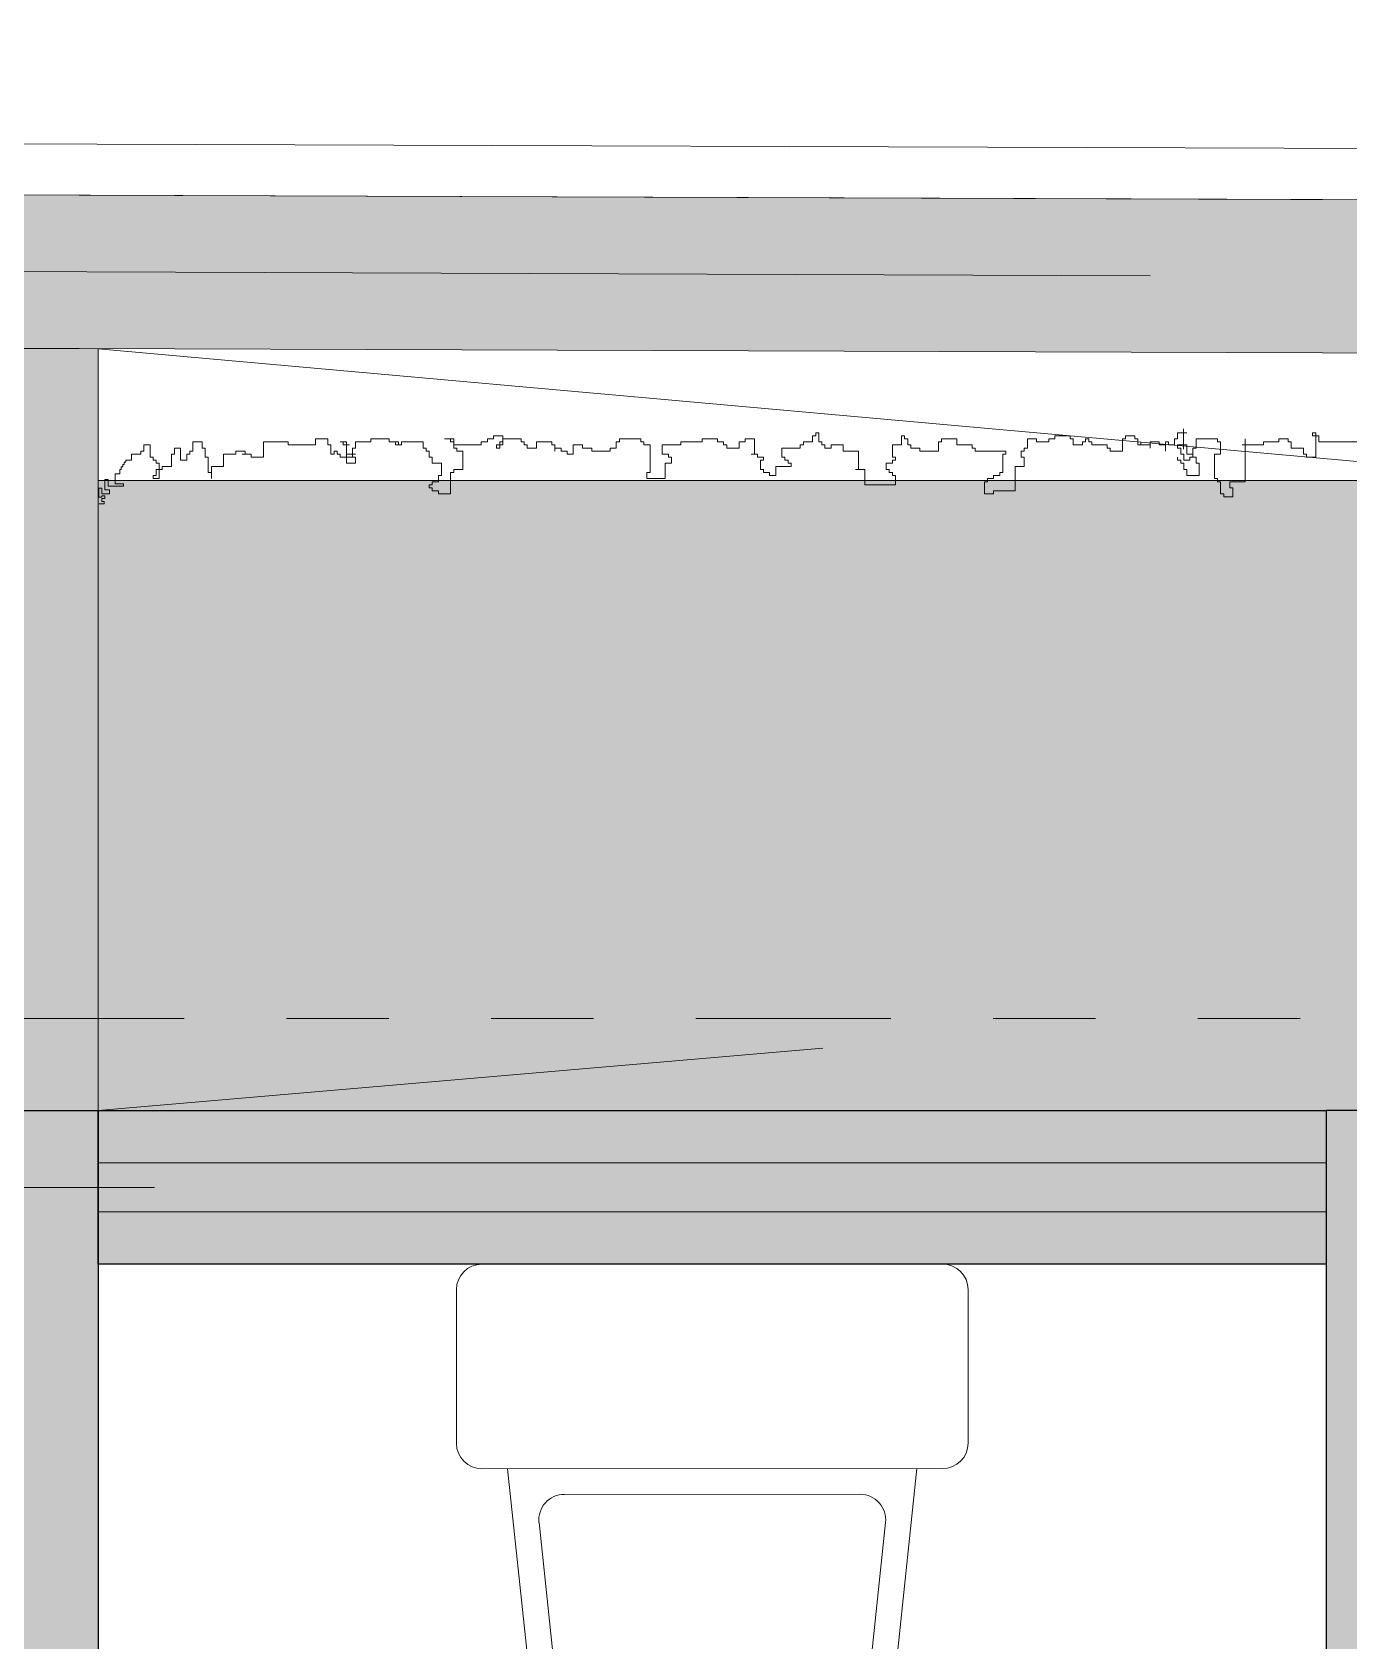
# Model space of a CAD drawing. Header units: metres. Extents: x -54 to 264, y -14 to 31.
# Drawn here: x 31.406 to 32.693, y 20.082 to 21.654 of the extents above; entities that cross this region are included whole.
import ezdxf
from ezdxf.enums import TextEntityAlignment as Align

# ---------------------------------------------------------------- set-up
doc = ezdxf.new("R2010")
doc.units = ezdxf.units.M
doc.header["$LTSCALE"] = 0.001
for name, pattern in [('CENTERX2', [101.6, 63.5, -12.7, 12.7, -12.7]), ('DIVIDEX2', [63.5, 25.4, -12.7, 0, -12.7, 0, -12.7]), ('HIDDENX2', [19.05, 12.7, -6.35])]:
    doc.linetypes.add(name, pattern=pattern)
doc.layers.get('0').update_dxf_attribs({"lineweight": 13, "true_color": 0x000000})
for name, color, linetype, lineweight, true_color in [('Jach-Anotaciones-Hatch-Lum100%', 7, 'Continuous', 13, 0x000000), ('Jach-Anotaciones-Hatch-Lum50%', 9, 'Continuous', 13, 0x808080), ('Jach-Anotaciones-Hatch-Lum80%', 250, 'Continuous', 13, 0x333333), ('JACH-Anotaciones-Lineas-CORTE', 7, 'DIVIDEX2', 18, 0x000000), ('JACH-Anotaciones-Lineas-CORTE @ 0.075', 7, 'DIVIDEX2', 18, 0x000000), ('JACH-Anotaciones-Lineas-EJES', 7, 'CENTERX2', 9, 0x666666), ('JACH-Arq-Lineas-Piso', 7, 'Continuous', 13, 0x1a1a1a), ('JACH-Arq-Lineas-Proyeccion', 250, 'HIDDENX2', 13, 0x333333), ('JACH-Arq-Mobiliario01-', 250, 'Continuous', 9, 0x333333), ('JACH-ArqPaisaje-Vegetación', 7, 'Continuous', 13, 0x999999)]:
    doc.layers.add(name, color=color, linetype=linetype, lineweight=lineweight, true_color=true_color)
doc.layers.add('JACH-Arq-Muros01-Carga', color=3, linetype='Continuous', lineweight=25)
doc.layers.add('JACH-Arq-Muros03Bajos', color=6, linetype='Continuous', lineweight=13)
doc.styles.add('01c-Arial-JACH(3mm)', font='arial.ttf', dxfattribs={"height": 3})

# ---------------------------------------------------------------- blocks, each defined once
blk = doc.blocks.new('A$C274B7A8C')
for p, q in [((0.025, 0.7), (0.475, 0.7)), ((0, 0.525), (0, 0.675)), ((0.5, 0.675), (0.5, 0.525)), ((0.475, 0.5), (0.025, 0.5)), ((0.05, 0.5), (0.0979, 0.0448)), ((0.4021, 0.0448), (0.45, 0.5)), ((0.1055, 0.475), (0.3945, 0.475)), ((0.0807, 0.4474), (0.1228, 0.0474)), ((0.3772, 0.0474), (0.4193, 0.4474)), ((0.1476, 0.025), (0.3524, 0.025)), ((0.1476, 0), (0.3524, 0))]:
    blk.add_line(p, q)
for centre, radius, start, end in [((0.025, 0.675), 0.025, 90, 180), ((0.475, 0.675), 0.025, 0, 90), ((0.025, 0.525), 0.025, 180, 270), ((0.475, 0.525), 0.025, 270, 0), ((0.1055, 0.45), 0.025, 90, 186.009), ((0.3945, 0.45), 0.025, 353.991, 90), ((0.1476, 0.05), 0.025, 186.009, 270), ((0.3524, 0.05), 0.025, 270, 353.991), ((0.1476, 0.05), 0.05, 186.009, 270), ((0.3524, 0.05), 0.05, 270, 353.991)]:
    blk.add_arc(centre, radius, start, end)
blk = doc.blocks.new('A$C686239C3')
at = {"linetype": 'Continuous'}
for p, q in [((0.0317, 1.6706), (0.0317, 1.5907)), ((0.0197, 1.5867), (0.0516, 1.5867)), ((0.0197, 1.5827), (0.0197, 1.5867)), ((0.0237, 1.5827), (0.0197, 1.5827)), ((0.0237, 1.5907), (0.0237, 1.5827)), ((0.0317, 1.5907), (0.0237, 1.5907)), ((0.0476, 1.5747), (0.0476, 1.5707)), ((0.0516, 1.5747), (0.0476, 1.5747)), ((0.0516, 1.5867), (0.0516, 1.5747)), ((0.0317, 1.5547), (0.0317, 1.5507)), ((0.0397, 1.5547), (0.0317, 1.5547)), ((0.0397, 1.5707), (0.0397, 1.5547)), ((0.0476, 1.5707), (0.0397, 1.5707)), ((0.0277, 1.5507), (0.0277, 1.5387)), ((0.0317, 1.5507), (0.0277, 1.5507)), ((0.0277, 1.5387), (0.0317, 1.5387)), ((0.0317, 1.5387), (0.0317, 1.5187)), ((0.0317, 1.5187), (0.0357, 1.5187)), ((0.0357, 1.5187), (0.0357, 1.4908)), ((0.0277, 1.4948), (0.0836, 1.4948)), ((0.0357, 1.4948), (0.0277, 1.4948)), ((0.0357, 1.4908), (0.0357, 1.4948)), ((0.0836, 1.4948), (0.0836, 1.4748)), ((0.0836, 1.4748), (0.0915, 1.4748)), ((0.0915, 1.4788), (0.1035, 1.4788)), ((0.0915, 1.4748), (0.0915, 1.4788)), ((0.1035, 1.4788), (0.1035, 1.4668)), ((0.0277, 1.4588), (0.0277, 1.4308)), ((0.0317, 1.4588), (0.0277, 1.4588)), ((0.0317, 1.4628), (0.0317, 1.4588)), ((0.0476, 1.4628), (0.0317, 1.4628)), ((0.0476, 1.4548), (0.0476, 1.4628)), ((0.0796, 1.4548), (0.0476, 1.4548)), ((0.0796, 1.4588), (0.0796, 1.4548)), ((0.0836, 1.4588), (0.0796, 1.4588)), ((0.0836, 1.4628), (0.0836, 1.4588)), ((0.0995, 1.4628), (0.0836, 1.4628)), ((0.0995, 1.4668), (0.0995, 1.4628)), ((0.1035, 1.4668), (0.0995, 1.4668)), ((0.0277, 1.4308), (0.0397, 1.4308)), ((0.0397, 1.4308), (0.0397, 1.4268)), ((0.0397, 1.4268), (0.0516, 1.4268)), ((0.0476, 1.4268), (0.0516, 1.4268)), ((0.0476, 1.4188), (0.0476, 1.4268)), ((0.0516, 1.4308), (0.0596, 1.4308)), ((0.0516, 1.4268), (0.0516, 1.4308)), ((0.0516, 1.4268), (0.0516, 1.4228)), ((0.0596, 1.4348), (0.0756, 1.4348)), ((0.0596, 1.4308), (0.0596, 1.4348)), ((0.0756, 1.4348), (0.0756, 1.4188)), ((0.0148, 1.4143), (0.0411, 1.4143)), ((0.0197, 1.4188), (0.0197, 1.4068)), ((0.0197, 1.4068), (0.0277, 1.4068)), ((0.0277, 1.4068), (0.0277, 1.4028)), ((0.0357, 1.4188), (0.0476, 1.4188)), ((0.0357, 1.4068), (0.0357, 1.4188)), ((0.0397, 1.4068), (0.0357, 1.4068)), ((0.0397, 1.4108), (0.0397, 1.4068)), ((0.0476, 1.4108), (0.0397, 1.4108)), ((0.0476, 1.4148), (0.0476, 1.4108)), ((0.0556, 1.4148), (0.0476, 1.4148)), ((0.0516, 1.4228), (0.0556, 1.4228)), ((0.0556, 1.4068), (0.0516, 1.4068)), ((0.0556, 1.4228), (0.0556, 1.4148)), ((0.0556, 1.4108), (0.0556, 1.4068)), ((0.0596, 1.4108), (0.0556, 1.4108)), ((0.0596, 1.4148), (0.0596, 1.4108)), ((0.0676, 1.4148), (0.0596, 1.4148)), ((0.0676, 1.4188), (0.0676, 1.4148)), ((0.0756, 1.4188), (0.0676, 1.4188)), ((0.0277, 1.4028), (0.0357, 1.4028)), ((0.0357, 1.3948), (0.0317, 1.3948)), ((0.0317, 1.3948), (0.0317, 1.3908)), ((0.0317, 1.3908), (0.0437, 1.3908)), ((0.0357, 1.4028), (0.0357, 1.3948)), ((0.0437, 1.3908), (0.0357, 1.3908)), ((0.0357, 1.3908), (0.0357, 1.3828)), ((0.0357, 1.3828), (0.0317, 1.3828)), ((0.0317, 1.3828), (0.0317, 1.3709)), ((0.0317, 1.3709), (0.0397, 1.3709)), ((0.0397, 1.3709), (0.0357, 1.3709)), ((0.0357, 1.3709), (0.0357, 1.3589)), ((0.0277, 1.3509), (0.0237, 1.3509)), ((0.0237, 1.3509), (0.0237, 1.3389)), ((0.0357, 1.3549), (0.0277, 1.3549)), ((0.0277, 1.3549), (0.0277, 1.3509)), ((0.0357, 1.3589), (0.0317, 1.3589)), ((0.0317, 1.3589), (0.0357, 1.3589)), ((0.0357, 1.3589), (0.0357, 1.3549)), ((0.0237, 1.3389), (0.0277, 1.3389)), ((0.0277, 1.3389), (0.0277, 1.3349)), ((0.0277, 1.3349), (0.0437, 1.3349)), ((0.0437, 1.3349), (0.0437, 1.3189)), ((0.0397, 1.3149), (0.0357, 1.3149)), ((0.0357, 1.3149), (0.0357, 1.2949)), ((0.0437, 1.3189), (0.0397, 1.3189)), ((0.0397, 1.3189), (0.0397, 1.3149)), ((0.0317, 1.2909), (0.0277, 1.2909)), ((0.0277, 1.2909), (0.0277, 1.2869)), ((0.0277, 1.2869), (0.0317, 1.2869)), ((0.0357, 1.2949), (0.0317, 1.2949)), ((0.0317, 1.2949), (0.0317, 1.2909)), ((0.0317, 1.2869), (0.0317, 1.2829)), ((0.0317, 1.2829), (0.0357, 1.2829)), ((0.0357, 1.2829), (0.0357, 1.2709)), ((0.0277, 1.2669), (0.0237, 1.2669)), ((0.0237, 1.2669), (0.0237, 1.247)), ((0.0357, 1.2709), (0.0277, 1.2709)), ((0.0277, 1.2709), (0.0277, 1.2669)), ((0.0237, 1.247), (0.0277, 1.247)), ((0.0277, 1.247), (0.0277, 1.239)), ((0.0277, 1.239), (0.0317, 1.239)), ((0.0317, 1.239), (0.0317, 1.223)), ((0.0317, 1.223), (0.0277, 1.223)), ((0.0277, 1.223), (0.0277, 1.211)), ((0.0277, 1.211), (0.0397, 1.211)), ((0.0397, 1.211), (0.0397, 1.207)), ((0.0397, 1.207), (0.0437, 1.207)), ((0.0437, 1.207), (0.0437, 1.203)), ((0.0437, 1.203), (0.0516, 1.203)), ((0.0516, 1.203), (0.0516, 1.207)), ((0.0516, 1.207), (0.0636, 1.207)), ((0.0636, 1.207), (0.0636, 1.195)), ((0.0636, 1.195), (0.0955, 1.195)), ((0.0955, 1.195), (0.0955, 1.167)), ((0.0476, 1.183), (0.0437, 1.183)), ((0.0437, 1.183), (0.0437, 1.143)), ((0.0476, 1.179), (0.0476, 1.183)), ((0.0716, 1.179), (0.0476, 1.179)), ((0.0716, 1.175), (0.0716, 1.179)), ((0.0756, 1.175), (0.0716, 1.175)), ((0.0756, 1.167), (0.0756, 1.175)), ((0.0796, 1.167), (0.0756, 1.167)), ((0.0796, 1.159), (0.0796, 1.167)), ((0.0836, 1.159), (0.0796, 1.159)), ((0.0836, 1.155), (0.0836, 1.159)), ((0.0995, 1.155), (0.0836, 1.155)), ((0.0955, 1.167), (0.0995, 1.167)), ((0.0995, 1.167), (0.0995, 1.155)), ((0.0397, 1.139), (0.0357, 1.139)), ((0.0357, 1.139), (0.0357, 1.119)), ((0.0437, 1.143), (0.0397, 1.143)), ((0.0397, 1.143), (0.0397, 1.139)), ((0.0357, 1.119), (0.0277, 1.119)), ((0.0277, 1.119), (0.0277, 1.0991)), ((0.0277, 1.0991), (0.0317, 1.0991)), ((0.0317, 1.0991), (0.0317, 1.0951)), ((0.0317, 1.0951), (0.0437, 1.0951)), ((0.0437, 1.0951), (0.0437, 1.0711)), ((0.0437, 1.0711), (0.0397, 1.0711)), ((0.0397, 1.0711), (0.0397, 1.0591)), ((0.0277, 1.0511), (0.0237, 1.0511)), ((0.0237, 1.0511), (0.0237, 1.0471)), ((0.0357, 1.0551), (0.0277, 1.0551)), ((0.0277, 1.0551), (0.0277, 1.0511)), ((0.0397, 1.0591), (0.0357, 1.0591)), ((0.0357, 1.0591), (0.0357, 1.0551)), ((0.0237, 1.0471), (0.0357, 1.0471)), ((0.0357, 1.0471), (0.0357, 1.0351)), ((0.0357, 1.0351), (0.0516, 1.0351)), ((0.0516, 1.0351), (0.0516, 1.0391)), ((0.0516, 1.0391), (0.0556, 1.0391)), ((0.0556, 1.0391), (0.0556, 1.0351)), ((0.0556, 1.0351), (0.0596, 1.0351)), ((0.0596, 1.0351), (0.0596, 1.0271)), ((0.0676, 1.0271), (0.0676, 1.0311)), ((0.0676, 1.0311), (0.0716, 1.0311)), ((0.0716, 1.0311), (0.0716, 1.0351)), ((0.0716, 1.0351), (0.0756, 1.0351)), ((0.0756, 1.0351), (0.0756, 1.0391)), ((0.0756, 1.0391), (0.0875, 1.0391)), ((0.0875, 1.0391), (0.0875, 0.9991)), ((0.0596, 1.0271), (0.0676, 1.0271)), ((0.0676, 0.9911), (0.0437, 0.9911)), ((0.0437, 0.9911), (0.0437, 0.9712)), ((0.0875, 0.9991), (0.0676, 0.9991)), ((0.0676, 0.9991), (0.0676, 0.9872)), ((0.0676, 0.9872), (0.0676, 0.9911)), ((0.0437, 0.9712), (0.0357, 0.9712)), ((0.0357, 0.9712), (0.0357, 0.9552)), ((0.0357, 0.9552), (0.0397, 0.9552)), ((0.0397, 0.9472), (0.0357, 0.9472)), ((0.0357, 0.9472), (0.0357, 0.9432)), ((0.0397, 0.9552), (0.0397, 0.9472)), ((0.0317, 0.9392), (0.0197, 0.9392)), ((0.0197, 0.9392), (0.0197, 0.9352)), ((0.0197, 0.9352), (0.0237, 0.9352)), ((0.0237, 0.9352), (0.0237, 0.9312)), ((0.0237, 0.9312), (0.0317, 0.9312)), ((0.0357, 0.9432), (0.0317, 0.9432)), ((0.0317, 0.9432), (0.0317, 0.9392)), ((0.0317, 0.9312), (0.0317, 0.9192)), ((0.0317, 0.9192), (0.0357, 0.9192)), ((0.0357, 0.9192), (0.0357, 0.9152)), ((0.0357, 0.9152), (0.0397, 0.9152)), ((0.0397, 0.9152), (0.0397, 0.8912)), ((0.0596, 0.8992), (0.0596, 0.9032)), ((0.0596, 0.9032), (0.0636, 0.9032)), ((0.0636, 0.9032), (0.0636, 0.8832)), ((0.0397, 0.8912), (0.0516, 0.8912)), ((0.0516, 0.8912), (0.0516, 0.8952)), ((0.0516, 0.8952), (0.0556, 0.8952)), ((0.0556, 0.8952), (0.0556, 0.8992)), ((0.0556, 0.8992), (0.0596, 0.8992)), ((0.0636, 0.8832), (0.0756, 0.8832)), ((0.0756, 0.8832), (0.0756, 0.8752)), ((0.0556, 0.8672), (0.0516, 0.8672)), ((0.0516, 0.8672), (0.0516, 0.8592)), ((0.0556, 0.8632), (0.0556, 0.8672)), ((0.0676, 0.8632), (0.0556, 0.8632)), ((0.0716, 0.8672), (0.0676, 0.8672)), ((0.0676, 0.8672), (0.0676, 0.8632)), ((0.0756, 0.8752), (0.0716, 0.8752)), ((0.0716, 0.8752), (0.0716, 0.8672)), ((0.0476, 0.8553), (0.0277, 0.8553)), ((0.0277, 0.8553), (0.0277, 0.8433)), ((0.0277, 0.8433), (0.0317, 0.8433)), ((0.0317, 0.8433), (0.0317, 0.8353)), ((0.0516, 0.8592), (0.0476, 0.8592)), ((0.0476, 0.8592), (0.0476, 0.8513)), ((0.0476, 0.8513), (0.0476, 0.8553)), ((0.0317, 0.8353), (0.0397, 0.8353)), ((0.0397, 0.8193), (0.0357, 0.8193)), ((0.0357, 0.8193), (0.0357, 0.8153)), ((0.0397, 0.8353), (0.0397, 0.8193)), ((0.0317, 0.8073), (0.0277, 0.8073)), ((0.0277, 0.8073), (0.0277, 0.7873)), ((0.0357, 0.8153), (0.0317, 0.8153)), ((0.0317, 0.8153), (0.0317, 0.8073)), ((0.0277, 0.7873), (0.0317, 0.7873)), ((0.0317, 0.7873), (0.0317, 0.7593)), ((0.0317, 0.7593), (0.0357, 0.7593)), ((0.0357, 0.7593), (0.0357, 0.7353)), ((0.0357, 0.7353), (0.0476, 0.7353)), ((0.0476, 0.7353), (0.0476, 0.7433)), ((0.0476, 0.7433), (0.0516, 0.7433)), ((0.0516, 0.7433), (0.0516, 0.7473)), ((0.0516, 0.7473), (0.0596, 0.7473)), ((0.0596, 0.7473), (0.0596, 0.7393)), ((0.0596, 0.7393), (0.0796, 0.7393)), ((0.0796, 0.7393), (0.0796, 0.7154)), ((0.0716, 0.7194), (0.0357, 0.7194)), ((0.0357, 0.7194), (0.0357, 0.7114)), ((0.0716, 0.7154), (0.0716, 0.7194)), ((0.0796, 0.7154), (0.0716, 0.7154)), ((0.0317, 0.7074), (0.0277, 0.7074)), ((0.0277, 0.7074), (0.0277, 0.6794)), ((0.0357, 0.7114), (0.0317, 0.7114)), ((0.0317, 0.7114), (0.0317, 0.7074)), ((0.0277, 0.6794), (0.0317, 0.6794)), ((0.0317, 0.6794), (0.0317, 0.6754)), ((0.0317, 0.6754), (0.0397, 0.6754)), ((0.0397, 0.6754), (0.0397, 0.6674)), ((0.0397, 0.6674), (0.0437, 0.6674)), ((0.0437, 0.6674), (0.0437, 0.6434)), ((0.0397, 0.6314), (0.0357, 0.6314)), ((0.0357, 0.6314), (0.0357, 0.6194)), ((0.0437, 0.6434), (0.0397, 0.6434)), ((0.0397, 0.6434), (0.0397, 0.6314)), ((0.0357, 0.6194), (0.0476, 0.6194)), ((0.0476, 0.6114), (0.0437, 0.6114)), ((0.0437, 0.6114), (0.0437, 0.6034)), ((0.0476, 0.6194), (0.0476, 0.6114)), ((0.0357, 0.5915), (0.0317, 0.5915)), ((0.0317, 0.5915), (0.0317, 0.5715)), ((0.0437, 0.5955), (0.0357, 0.5955)), ((0.0357, 0.5955), (0.0357, 0.5915)), ((0.0437, 0.6034), (0.0397, 0.6034)), ((0.0397, 0.6034), (0.0397, 0.5955)), ((0.0397, 0.5955), (0.0437, 0.5955)), ((0.0317, 0.5715), (0.0397, 0.5715)), ((0.0397, 0.5715), (0.0397, 0.5595)), ((0.0317, 0.5515), (0.0277, 0.5515)), ((0.0277, 0.5515), (0.0277, 0.5275)), ((0.0357, 0.5555), (0.0317, 0.5555)), ((0.0317, 0.5555), (0.0317, 0.5515)), ((0.0397, 0.5595), (0.0357, 0.5595)), ((0.0357, 0.5595), (0.0357, 0.5555)), ((0.0317, 0.5275), (0.0237, 0.5275)), ((0.0237, 0.5275), (0.0237, 0.5155)), ((0.0277, 0.5275), (0.0357, 0.5275)), ((0.0317, 0.5235), (0.0317, 0.5275)), ((0.0357, 0.5275), (0.0357, 0.5195)), ((0.0237, 0.5155), (0.0277, 0.5155)), ((0.0277, 0.5155), (0.0277, 0.5075)), ((0.0277, 0.5075), (0.0317, 0.5075)), ((0.0397, 0.5235), (0.0317, 0.5235)), ((0.0317, 0.5075), (0.0317, 0.4995)), ((0.0357, 0.5195), (0.0397, 0.5195)), ((0.0397, 0.5195), (0.0397, 0.5235)), ((0.0317, 0.4995), (0.0357, 0.4995)), ((0.0357, 0.4995), (0.0357, 0.4636)), ((0.0357, 0.4636), (0.0277, 0.4636)), ((0.0277, 0.4636), (0.0277, 0.4516)), ((0.0317, 0.4596), (0.0317, 0.4636)), ((0.0317, 0.4636), (0.0397, 0.4636)), ((0.0397, 0.4636), (0.0397, 0.4676)), ((0.0397, 0.4676), (0.0437, 0.4676)), ((0.0437, 0.4676), (0.0437, 0.4755)), ((0.0437, 0.4755), (0.0676, 0.4755)), ((0.0676, 0.4755), (0.0676, 0.4636)), ((0.0676, 0.4636), (0.0716, 0.4636)), ((0.0716, 0.4636), (0.0716, 0.4596)), ((0.0277, 0.4516), (0.0277, 0.4596)), ((0.0277, 0.4596), (0.0317, 0.4596)), ((0.0756, 0.4476), (0.0596, 0.4476)), ((0.0596, 0.4476), (0.0596, 0.4356)), ((0.0716, 0.4596), (0.0995, 0.4596)), ((0.0756, 0.4436), (0.0756, 0.4476)), ((0.0836, 0.4436), (0.0756, 0.4436)), ((0.0836, 0.4356), (0.0836, 0.4436)), ((0.0995, 0.4436), (0.0955, 0.4436)), ((0.0955, 0.4436), (0.0955, 0.4356)), ((0.0995, 0.4596), (0.0995, 0.4436)), ((0.0397, 0.4236), (0.0317, 0.4236)), ((0.0317, 0.4236), (0.0317, 0.3956)), ((0.0437, 0.4276), (0.0397, 0.4276)), ((0.0397, 0.4276), (0.0397, 0.4236)), ((0.0516, 0.4316), (0.0437, 0.4316)), ((0.0437, 0.4316), (0.0437, 0.4276)), ((0.0596, 0.4356), (0.0516, 0.4356)), ((0.0516, 0.4356), (0.0516, 0.4316)), ((0.0875, 0.4356), (0.0836, 0.4356)), ((0.0875, 0.4316), (0.0875, 0.4356)), ((0.0915, 0.4316), (0.0875, 0.4316)), ((0.0955, 0.4356), (0.0915, 0.4356)), ((0.0915, 0.4356), (0.0915, 0.4316)), ((0.0317, 0.3796), (0.0277, 0.3796)), ((0.0277, 0.3796), (0.0277, 0.3556)), ((0.0317, 0.3956), (0.0357, 0.3956)), ((0.0357, 0.3916), (0.0317, 0.3916)), ((0.0317, 0.3916), (0.0317, 0.3876)), ((0.0317, 0.3876), (0.0317, 0.3916)), ((0.0317, 0.3916), (0.0357, 0.3916)), ((0.0357, 0.3876), (0.0317, 0.3876)), ((0.0317, 0.3876), (0.0317, 0.3796)), ((0.0357, 0.3956), (0.0357, 0.3916)), ((0.0357, 0.3916), (0.0357, 0.3876)), ((0.0277, 0.3556), (0.0317, 0.3556)), ((0.0317, 0.3556), (0.0317, 0.3357)), ((0.0317, 0.3357), (0.0397, 0.3357)), ((0.0397, 0.3357), (0.0397, 0.3317)), ((0.0476, 0.3317), (0.0476, 0.3357)), ((0.0476, 0.3357), (0.0476, 0.3317)), ((0.0516, 0.3317), (0.0516, 0.3357)), ((0.0516, 0.3357), (0.0596, 0.3357)), ((0.0596, 0.3357), (0.0596, 0.3237)), ((0.0357, 0.3237), (0.0317, 0.3237)), ((0.0317, 0.3237), (0.0317, 0.3157)), ((0.0317, 0.3157), (0.0317, 0.3197)), ((0.0317, 0.3197), (0.0357, 0.3197)), ((0.0357, 0.3237), (0.0357, 0.3277)), ((0.0357, 0.3277), (0.0357, 0.3237)), ((0.0516, 0.3237), (0.0357, 0.3237)), ((0.0357, 0.3197), (0.0357, 0.3237)), ((0.0357, 0.3237), (0.0476, 0.3237)), ((0.0397, 0.3317), (0.0476, 0.3317)), ((0.0476, 0.3317), (0.0516, 0.3317)), ((0.0476, 0.3237), (0.0476, 0.3317)), ((0.0476, 0.3317), (0.0516, 0.3317)), ((0.0516, 0.3157), (0.0476, 0.3157)), ((0.0476, 0.3157), (0.0476, 0.3117)), ((0.0516, 0.3317), (0.0516, 0.3237)), ((0.0596, 0.3237), (0.0516, 0.3237)), ((0.0516, 0.3237), (0.0516, 0.3157)), ((0.0357, 0.2997), (0.0277, 0.2997)), ((0.0277, 0.2997), (0.0277, 0.2837)), ((0.0476, 0.3037), (0.0357, 0.3037)), ((0.0357, 0.3037), (0.0357, 0.2997)), ((0.0476, 0.3117), (0.0437, 0.3117)), ((0.0437, 0.3117), (0.0437, 0.3077)), ((0.0437, 0.3077), (0.0476, 0.3077)), ((0.0476, 0.3077), (0.0476, 0.3037)), ((0.0277, 0.2837), (0.0357, 0.2837)), ((0.0357, 0.2837), (0.0357, 0.2477)), ((0.0357, 0.2477), (0.0317, 0.2477)), ((0.0317, 0.2477), (0.0317, 0.2157)), ((0.0317, 0.2157), (0.0516, 0.2157)), ((0.0516, 0.2157), (0.0516, 0.1998)), ((0.0476, 0.1918), (0.0437, 0.1918)), ((0.0437, 0.1918), (0.0437, 0.1798)), ((0.0516, 0.1998), (0.0476, 0.1998)), ((0.0476, 0.1998), (0.0476, 0.1878)), ((0.0476, 0.1878), (0.0476, 0.1918)), ((0.0437, 0.1798), (0.0476, 0.1798)), ((0.0476, 0.1798), (0.0476, 0.1638)), ((0.0476, 0.1638), (0.0636, 0.1638)), ((0.0636, 0.1638), (0.0636, 0.1478)), ((0.0636, 0.1478), (0.0796, 0.1478)), ((0.0796, 0.1478), (0.0716, 0.1478)), ((0.0716, 0.1478), (0.0716, 0.1438)), ((0.0397, 0.1358), (0.0317, 0.1358)), ((0.0317, 0.1358), (0.0317, 0.1238)), ((0.0516, 0.1398), (0.0397, 0.1398)), ((0.0397, 0.1398), (0.0397, 0.1358)), ((0.0716, 0.1438), (0.0516, 0.1438)), ((0.0516, 0.1438), (0.0516, 0.1398)), ((0.0317, 0.1238), (0.0437, 0.1238)), ((0.0556, 0.1078), (0.0397, 0.1078)), ((0.0397, 0.1078), (0.0397, 0.0998)), ((0.0437, 0.1238), (0.0437, 0.1198)), ((0.0437, 0.1198), (0.0476, 0.1198)), ((0.0476, 0.1198), (0.0476, 0.1158)), ((0.0476, 0.1158), (0.0556, 0.1158)), ((0.0556, 0.1158), (0.0556, 0.1078)), ((0.0397, 0.0998), (0.0476, 0.0998)), ((0.0476, 0.0998), (0.0476, 0.0958)), ((0.0476, 0.0958), (0.0636, 0.0958)), ((0.0636, 0.0958), (0.0636, 0.0838)), ((0.0516, 0.0679), (0.0357, 0.0679)), ((0.0357, 0.0679), (0.0357, 0.0599)), ((0.0556, 0.0719), (0.0516, 0.0719)), ((0.0516, 0.0719), (0.0516, 0.0679)), ((0.0596, 0.0759), (0.0556, 0.0759)), ((0.0556, 0.0759), (0.0556, 0.0719)), ((0.0796, 0.0798), (0.0596, 0.0798)), ((0.0596, 0.0798), (0.0596, 0.0759)), ((0.0636, 0.0838), (0.0676, 0.0838)), ((0.0676, 0.0838), (0.0676, 0.0759)), ((0.0676, 0.0759), (0.0756, 0.0759)), ((0.0756, 0.0759), (0.0756, 0.0719)), ((0.0756, 0.0719), (0.0796, 0.0719)), ((0.0796, 0.0719), (0.0796, 0.0798)), ((0.0357, 0.0599), (0.0437, 0.0599)), ((0.0437, 0.0599), (0.0437, 0.0559)), ((0.0437, 0.0559), (0.0476, 0.0559)), ((0.0476, 0.0559), (0.0476, 0.0439)), ((0.0476, 0.0439), (0.0556, 0.0439)), ((0.0556, 0.0439), (0.0556, 0.0362)), ((0.0556, 0.0362), (0.0583, 0.0362)), ((0.0583, 0.0362), (0.0583, 0.0342)), ((0.0583, 0.0342), (0.0611, 0.0342)), ((0.0611, 0.0342), (0.0611, 0.0323)), ((0.0611, 0.0323), (0.064, 0.0323)), ((0.064, 0.0323), (0.064, 0.0302)), ((0.064, 0.0302), (0.0678, 0.0302)), ((0.0678, 0.0302), (0.0678, 0.0285)), ((0.0678, 0.0285), (0.0733, 0.0285)), ((0.0733, 0.0285), (0.0733, 0.0226)), ((0.0733, 0.0226), (0.0864, 0.0226)), ((0.0864, 0.0226), (0.0864, 0.0335)), ((0.0864, 0.0335), (0.0892, 0.0335)), ((0.0892, 0.0335), (0.0892, 0.0134)), ((0.0892, 0.0134), (0.0809, 0.0134)), ((0.0809, 0.0134), (0.0809, 0.0092)), ((0.0809, 0.0092), (0.0942, 0.0092)), ((0.0993, 0.0052), (0.0921, 0.0052)), ((0.0921, 0.0052), (0.0921, 0.0012)), ((0.0921, 0.0012), (0.1039, 0.0012)), ((0.0942, 0.0092), (0.0942, 0.0149)), ((0.0942, 0.0149), (0.0993, 0.0149)), ((0.0993, 0.0149), (0.0993, 0.0052)), ((0.102, 0.005), (0.102, 0.0089)), ((0.102, 0.0089), (0.1054, 0.0089)), ((0.1039, 0.005), (0.102, 0.005)), ((0.1039, 0.0012), (0.1039, 0.005)), ((0.1054, 0.0089), (0.1054, 0.0053)), ((0.1054, 0.0053), (0.1093, 0.0053)), ((0.1093, 0.0053), (0.1093, 0.0081)), ((0.1093, 0.0081), (0.1123, 0.0081)), ((0.1123, 0.0081), (0.1123, 0.0016))]:
    blk.add_line(p, q, dxfattribs=at)
blk = doc.blocks.new('*U183')
at = {"linetype": 'DIVIDEX2', "lineweight": 0, "ltscale": 100}
blk.add_lwpolyline([(-767.377, 0), (62.177, 0)], dxfattribs=at)
at = {"lineweight": 0, "ltscale": 100, "style": '01c-Arial-JACH(3mm)'}
for tag, p in [('JACH-SECCIONMURO', (-772.877, 2.109)), ('NO.DEPLANO', (-772.877, -1.994))]:
    blk.add_attdef(tag, text='', height=3, dxfattribs=at).set_placement(p, align=Align.MIDDLE_CENTER)
blk = doc.blocks.new('*U379')
at = {"layer": 'JACH-Anotaciones-Lineas-CORTE @ 0.075', "xscale": -0.075, "yscale": 0.075, "zscale": 0.075, "rotation": 180}
blk.add_blockref('*U183', (50.9401, 20.69), dxfattribs=at)

msp = doc.modelspace()

# ---------------------------------------------------------------- hatches: boundary and pattern name
at = {"layer": 'Jach-Anotaciones-Hatch-Lum50%', "ltscale": 100}
h = msp.add_hatch(color=256, dxfattribs=at)
h.dxf.hatch_style = 1
h.paths.add_polyline_path([(39.7709, 21.4658), (28.4609, 21.5052), (28.4609, 21.3552), (39.7709, 21.3158)])
h = msp.add_hatch(color=256, dxfattribs=at)
h.dxf.hatch_style = 1
h.paths.add_polyline_path([(39.7709, 21.4658), (28.4609, 21.5052), (28.4609, 21.3552), (39.7709, 21.3158)])
at = {"layer": 'Jach-Anotaciones-Hatch-Lum50%'}
h = msp.add_hatch(dxfattribs=at)
h.set_pattern_fill('GRAVEL', color=256, scale=0.01)
h.paths.add_polyline_path([(39.7709, 21.2158), (39.7709, 20.6), (28.4609, 20.6), (28.4609, 21.3552), (31.4709, 21.3447), (31.4709, 21.2158)])
at = {"layer": 'Jach-Anotaciones-Hatch-Lum50%', "ltscale": 100}
msp.add_hatch(color=256, dxfattribs=at).paths.add_polyline_path([(31.4709, 20.6), (32.6709, 20.6), (32.6709, 20.45), (31.4709, 20.45)])
at = {"layer": 'Jach-Anotaciones-Hatch-Lum80%', "ltscale": 100}
for points in [[(29.6609, 20.6012), (29.8109, 20.6012), (29.8109, 20.34), (31.3209, 20.34), (31.3209, 20.6), (31.4709, 20.6), (31.4709, 19.59), (31.3209, 19.59), (31.3209, 20.19), (29.8109, 20.19), (29.8109, 19.59), (29.6609, 19.59)], [(32.6709, 18.29), (31.4709, 18.29), (31.4709, 18.79), (31.3209, 18.79), (31.3209, 18.14), (32.8209, 18.14), (32.8209, 20.6), (32.6709, 20.6)]]:
    msp.add_hatch(color=256, dxfattribs=at).paths.add_polyline_path(points)

# ---------------------------------------------------------------- linework, layer by layer
at = {"layer": 'Jach-Anotaciones-Hatch-Lum100%', "ltscale": 100}
msp.add_lwpolyline([(31.4709, 20.5489), (32.6709, 20.5489), (32.6709, 20.5011), (31.4709, 20.5011)], close=True, dxfattribs=at)
at = {"layer": 'JACH-Anotaciones-Lineas-EJES', "linetype": 'Continuous', "lineweight": 0, "ltscale": 100}
msp.add_lwpolyline([(0.0848, 21.6041), (44.3709, 21.4497)], dxfattribs=at)
at = {"layer": 'JACH-Anotaciones-Lineas-EJES', "ltscale": 100}
for points in [[(0.1598, 21.6038), (44.3709, 21.4497)], [(-4.3309, 21.5445), (52.1472, 21.3476)], [(22.6359, 20.525), (52.1472, 20.525)]]:
    msp.add_lwpolyline(points, dxfattribs=at)
at = {"layer": 'JACH-Arq-Lineas-Piso', "ltscale": 100}
for points in [[(0.085, 21.6541), (44.72, 21.4985), (44.6706, 0), (0, 0)], [(39.7709, 21.2158), (39.7709, 20.6), (28.4609, 20.6), (28.4609, 21.3552), (31.4709, 21.3447), (31.4709, 21.2158)]]:
    msp.add_lwpolyline(points, close=True, dxfattribs=at)
at = {"layer": 'JACH-Arq-Lineas-Proyeccion', "ltscale": 100}
for points in [[(31.4709, 20.6), (31.4709, 21.3447)], [(31.4709, 21.3447), (39.7709, 20.6)], [(39.7709, 21.3158), (31.4709, 20.6)]]:
    msp.add_lwpolyline(points, dxfattribs=at)
at = {"layer": 'JACH-Arq-Muros01-Carga', "ltscale": 100}
for points in [[(29.6609, 20.6012), (29.8109, 20.6012), (29.8109, 20.34), (31.3209, 20.34), (31.3209, 20.6), (31.4709, 20.6), (31.4709, 19.59), (31.3209, 19.59), (31.3209, 20.19), (29.8109, 20.19), (29.8109, 19.59), (29.6609, 19.59)], [(32.6709, 18.29), (31.4709, 18.29), (31.4709, 18.79), (31.3209, 18.79), (31.3209, 18.14), (32.8209, 18.14), (32.8209, 20.6), (32.6709, 20.6)], [(31.4709, 20.6), (32.6709, 20.6), (32.6709, 20.45), (31.4709, 20.45)]]:
    msp.add_lwpolyline(points, close=True, dxfattribs=at)
at = {"layer": 'JACH-Arq-Muros03Bajos', "ltscale": 100}
msp.add_lwpolyline([(39.7709, 21.4658), (28.4609, 21.5052), (28.4609, 21.3552), (39.7709, 21.3158)], close=True, dxfattribs=at)

# ---------------------------------------------------------------- block references
at = {"layer": 'JACH-Anotaciones-Lineas-CORTE', "lineweight": 0}
msp.add_blockref('*U379', (0, 0), dxfattribs=at)
at = {"layer": 'JACH-Arq-Mobiliario01-', "ltscale": 100, "rotation": 0.02014201114528871}
msp.add_blockref('A$C274B7A8C', (31.8211, 19.7499), dxfattribs=at)
at = {"layer": 'JACH-ArqPaisaje-Vegetación', "xscale": 0.75, "yscale": 0.75, "zscale": 0.75, "rotation": 270}
msp.add_blockref('A$C686239C3', (31.4706, 21.2774), dxfattribs=at)

doc.saveas('drawing.dxf')
